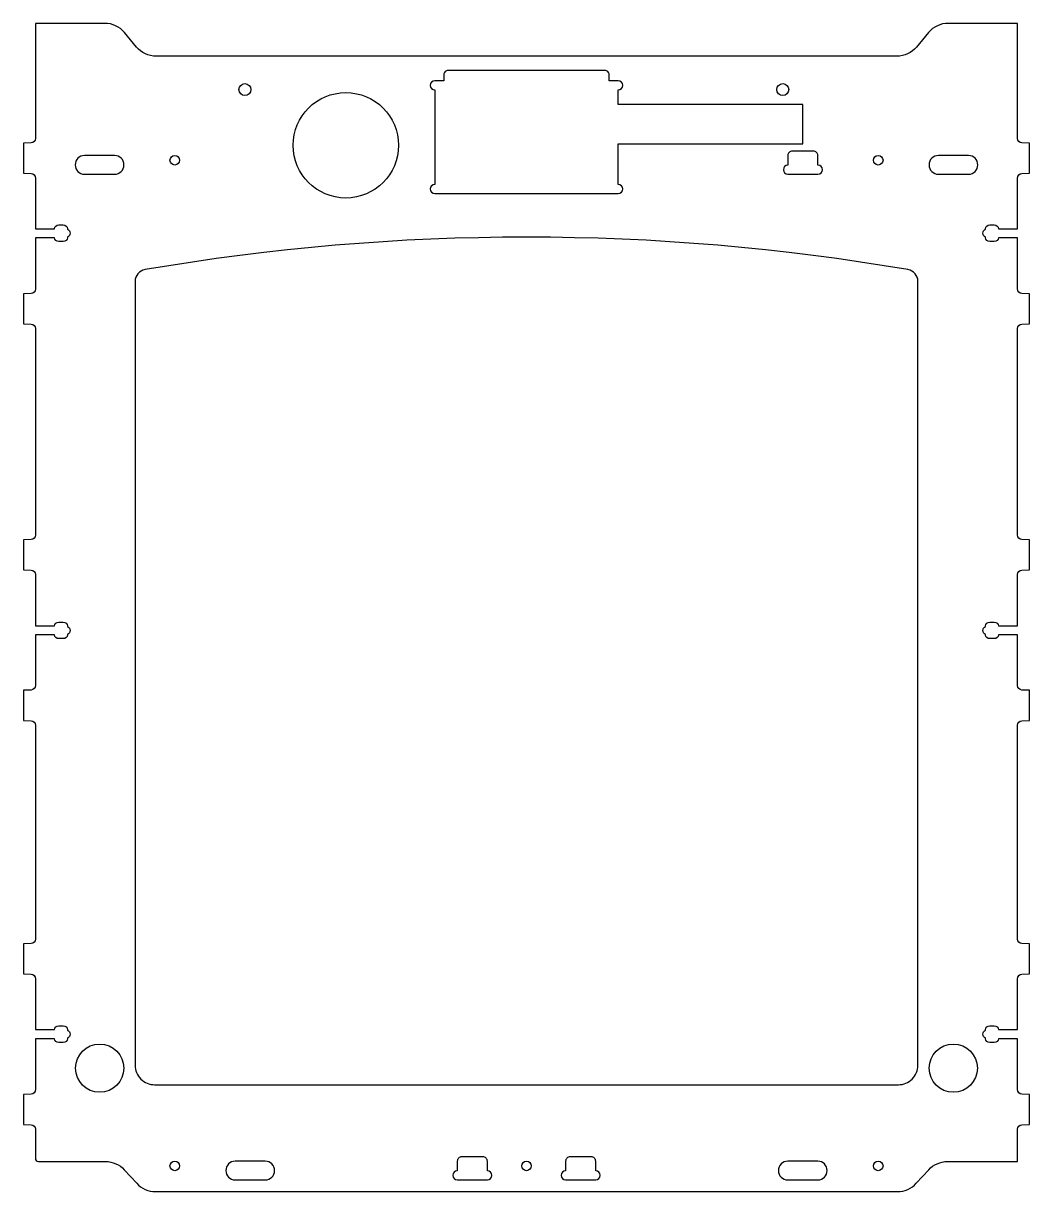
# Model space of a CAD drawing. Extents: x -115 to 219, y -194 to 194.
import ezdxf

# ---------------------------------------------------------------- set-up
doc = ezdxf.new("R2010")
doc.units = 0
doc.layers.get('0').update_dxf_attribs({"linetype": 'CONTINUOUS'})

msp = doc.modelspace()

# ---------------------------------------------------------------- linework, layer by layer
for points in [[(207.3, -138.95, -0.365977), (208.78, -140.2), (215.1, -140.2), (215.1, -123.29, -0.404026), (216.55, -121.79), (219.1, -121.7), (219.1, -111.7), (216.55, -111.61, -0.404026), (215.1, -110.11), (215.1, -39.09, -0.404026), (216.55, -37.59), (219.1, -37.5), (219.1, -27.5), (216.55, -27.41, -0.404026), (215.1, -25.91), (215.1, -9.1), (208.78, -9.1, -0.365977), (207.3, -10.35), (205.9, -10.35, -0.365977), (204.42, -9.1), (204.42, -8.94, -0.613812), (204.42, -6.26), (204.42, -6.1, -0.365977), (205.9, -4.85), (207.3, -4.85, -0.365977), (208.78, -6.1), (215.1, -6.1), (215.1, 10.91, -0.404026), (216.55, 12.41), (219.1, 12.5), (219.1, 22.5), (216.55, 22.59, -0.404026), (215.1, 24.09), (215.1, 92.61, -0.404026), (216.55, 94.11), (219.1, 94.2), (219.1, 104.2), (216.55, 104.29, -0.404026), (215.1, 105.79), (215.1, 122.8), (208.78, 122.8, -0.365977), (207.3, 121.55), (205.9, 121.55, -0.365977), (204.42, 122.8), (204.42, 122.96, -0.613812), (204.42, 125.64), (204.42, 125.8, -0.365977), (205.9, 127.05), (207.3, 127.05, -0.365977), (208.78, 125.8), (215.1, 125.8), (215.1, 142.61, -0.404026), (216.55, 144.11), (219.1, 144.2), (219.1, 154.2), (216.55, 154.29, -0.404026), (215.1, 155.79), (215.1, 194), (192.06, 194, 0.221695), (185.55, 190.96), (181.5, 186.13, -0.221695), (174.98, 183.09), (-70.98, 183.09, -0.221695), (-77.5, 186.13), (-81.55, 190.96, 0.221695), (-88.06, 194), (-111.1, 194), (-111.1, 155.79, -0.404026), (-112.55, 154.29), (-115.1, 154.2), (-115.1, 144.2), (-112.55, 144.11, -0.404026), (-111.1, 142.61), (-111.1, 125.8), (-104.78, 125.8, -0.365977), (-103.3, 127.05), (-101.9, 127.05, -0.365977), (-100.42, 125.8), (-100.42, 125.64, -0.613812), (-100.42, 122.96), (-100.42, 122.8, -0.365977), (-101.9, 121.55), (-103.3, 121.55, -0.365977), (-104.78, 122.8), (-111.1, 122.8), (-111.1, 105.79, -0.404026), (-112.55, 104.29), (-115.1, 104.2), (-115.1, 94.2), (-112.55, 94.11, -0.404026), (-111.1, 92.61), (-111.1, 24.09, -0.404026), (-112.55, 22.59), (-115.1, 22.5), (-115.1, 12.5), (-112.55, 12.41, -0.404026), (-111.1, 10.91), (-111.1, -6.1), (-104.78, -6.1, -0.365977), (-103.3, -4.85), (-101.9, -4.85, -0.365977), (-100.42, -6.1), (-100.42, -6.26, -0.613812), (-100.42, -8.94), (-100.42, -9.1, -0.365977), (-101.9, -10.35), (-103.3, -10.35, -0.365977), (-104.78, -9.1), (-111.1, -9.1), (-111.1, -25.91, -0.404026), (-112.55, -27.41), (-115.1, -27.5), (-115.1, -37.5), (-112.55, -37.59, -0.404026), (-111.1, -39.09), (-111.1, -110.11, -0.404026), (-112.55, -111.61), (-115.1, -111.7), (-115.1, -121.7), (-112.55, -121.79, -0.404026), (-111.1, -123.29), (-111.1, -140.2), (-104.78, -140.2, -0.365977), (-103.3, -138.95), (-101.9, -138.95, -0.365977), (-100.42, -140.2), (-100.42, -140.36, -0.613812), (-100.42, -143.04), (-100.42, -143.2, -0.365977), (-101.9, -144.45), (-103.3, -144.45, -0.365977), (-104.78, -143.2), (-111.1, -143.2), (-111.1, -160.11, -0.404026), (-112.55, -161.61), (-115.1, -161.7), (-115.1, -171.7), (-112.55, -171.79, -0.404026), (-111.1, -173.29), (-111.1, -183, 0.414214), (-110.1, -184), (-87.84, -184, -0.210435), (-81.57, -186.76), (-77.47, -191.24, 0.210435), (-71.2, -194), (175.2, -194, 0.210435), (181.47, -191.24), (185.57, -186.76, -0.210435), (191.84, -184), (215.1, -184), (215.1, -173.29, -0.404026), (216.55, -171.79), (219.1, -171.7), (219.1, -161.7), (216.55, -161.61, -0.404026), (215.1, -160.11), (215.1, -143.2), (208.78, -143.2, -0.365977), (207.3, -144.45), (205.9, -144.45, -0.365977), (204.42, -143.2), (204.42, -143.04, -0.613812), (204.42, -140.36), (204.42, -140.2, -0.365977), (205.9, -138.95)], [(143.8, 167), (82.45, 167), (82.45, 171.9, 1), (82.45, 174.9), (79.5, 174.9), (79.5, 176.9, 0.414214), (78, 178.4), (26, 178.4, 0.414214), (24.5, 176.9), (24.5, 174.9), (21.55, 174.9, 1), (21.55, 171.9), (21.55, 140.5, 1), (21.55, 137.5), (82.45, 137.5, 1), (82.45, 140.5), (82.45, 154), (143.8, 154)], [(148.8, 146.9), (148.8, 150.1, 0.414214), (147.3, 151.6), (140.3, 151.6, 0.414214), (138.8, 150.1), (138.8, 146.9, 1), (138.8, 143.9), (148.8, 143.9, 1)], [(-84.8, 150.1), (-94.8, 150.1, 1), (-94.8, 143.9), (-84.8, 143.9, 1)], [(198.8, 150.1), (188.8, 150.1, 1), (188.8, 143.9), (198.8, 143.9, 1)], [(182, -152), (182, 108.28, 0.365335), (178.68, 112.22, 0.085061), (-74.68, 112.22, 0.365335), (-78, 108.28), (-78, -152, 0.414214), (-71.5, -158.5), (175.5, -158.5, 0.414214)], [(-44.75, -190.1), (-34.75, -190.1, 1), (-34.75, -183.9), (-44.75, -183.9, 1)], [(37.5, -182.4), (30.5, -182.4, 0.414214), (29, -183.9), (29, -187.1, 1), (29, -190.1), (39, -190.1, 1), (39, -187.1), (39, -183.9, 0.414214)], [(73.5, -182.4), (66.5, -182.4, 0.414214), (65, -183.9), (65, -187.1, 1), (65, -190.1), (75, -190.1, 1), (75, -187.1), (75, -183.9, 0.414214)], [(138.75, -190.1), (148.75, -190.1, 1), (148.75, -183.9), (138.75, -183.9, 1)]]:
    msp.add_lwpolyline(points, format="xyb", close=True)
for centre, radius in [((-41.5, 172), 2), ((-8, 153.5), 17.5), ((137.1, 172), 2), ((-64.8, 148.55), 1.6), ((168.8, 148.55), 1.6), ((-89.75, -153), 8), ((193.75, -153), 8), ((-64.8, -185.45), 1.6), ((52, -185.45), 1.6), ((168.8, -185.45), 1.6)]:
    msp.add_circle(centre, radius)

doc.saveas('drawing.dxf')
